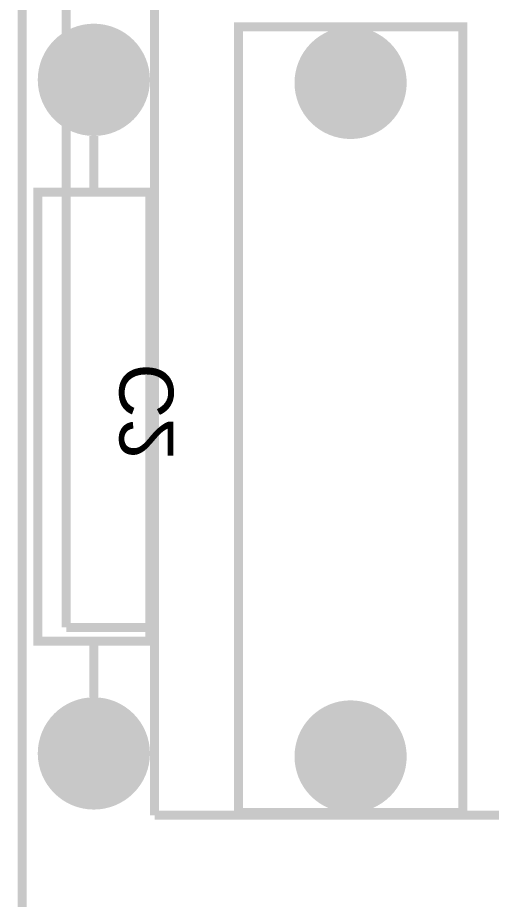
# Model space of a CAD drawing. Header units: inches. Extents: x 15 to 148, y 10 to 111.
# Drawn here: x 134.744 to 135.694, y 98.204 to 99.971 of the extents above; entities that cross this region are included whole.
import ezdxf

# ---------------------------------------------------------------- set-up
doc = ezdxf.new("R2010")
doc.units = ezdxf.units.IN
doc.header["$MEASUREMENT"] = 0
doc.layers.add('BLK_12AWG', color=7, linetype='Continuous')

# ---------------------------------------------------------------- blocks, each defined once
blk = doc.blocks.new('EPAD')
at = {"const_width": 0.5}
blk.add_lwpolyline([(-0.25, 0, 1), (0.25, 0, 1)], format="xyb", close=True, dxfattribs=at)
blk = doc.blocks.new('CEGHSD')
at = {"const_width": 0.008}
for points in [[(133.1481256324227, 99.55332400346143), (133.1481256324227, 102.3092290034614)], [(133.1481256324227, 99.55332400346143), (133.1481256324227, 102.3092290034614)], [(133.1481256324227, 99.55332400346143), (133.1481256324227, 102.3092290034614)], [(133.2662356324227, 101.9844260034614), (133.2662356324227, 99.87812700346143)], [(133.2662356324227, 101.9844260034614), (133.2662356324227, 99.87812700346143)], [(133.2662356324227, 101.9844260034614), (133.2662356324227, 99.87812700346143)], [(133.1874956324227, 100.0454500034614), (133.1874956324227, 101.8171030034614)], [(133.1874956324227, 100.0454500034614), (133.1874956324227, 101.8171030034614)], [(133.1874956324227, 100.0454500034614), (133.1874956324227, 101.8171030034614)], [(133.3409286324227, 99.88043400346143), (133.5409286324227, 99.88043400346143), (133.5409286324227, 100.5804340034614), (133.3409286324227, 100.5804340034614), (133.3409286324227, 99.88043400346143)], [(133.3409286324227, 99.88043400346143), (133.5409286324227, 99.88043400346143), (133.5409286324227, 100.5804340034614), (133.3409286324227, 100.5804340034614), (133.3409286324227, 99.88043400346143)], [(133.3409286324227, 99.88043400346143), (133.5409286324227, 99.88043400346143), (133.5409286324227, 100.5804340034614), (133.3409286324227, 100.5804340034614), (133.3409286324227, 99.88043400346143)], [(133.2120786324227, 100.4331580034614), (133.2120786324227, 100.4831580034614)], [(133.2120786324227, 100.4331580034614), (133.2120786324227, 100.4831580034614)], [(133.2120786324227, 100.4331580034614), (133.2120786324227, 100.4831580034614)], [(133.1620786324227, 100.0331580034614), (133.2620786324227, 100.0331580034614), (133.2620786324227, 100.4331580034614), (133.1620786324227, 100.4331580034614), (133.1620786324227, 100.0331580034614)], [(133.1620786324227, 100.0331580034614), (133.2620786324227, 100.0331580034614), (133.2620786324227, 100.4331580034614), (133.1620786324227, 100.4331580034614), (133.1620786324227, 100.0331580034614)], [(133.1620786324227, 100.0331580034614), (133.2620786324227, 100.0331580034614), (133.2620786324227, 100.4331580034614), (133.1620786324227, 100.4331580034614), (133.1620786324227, 100.0331580034614)], [(133.2662356324227, 100.0454500034614), (133.1874956324227, 100.0454500034614)], [(133.2662356324227, 100.0454500034614), (133.1874956324227, 100.0454500034614)], [(133.2662356324227, 100.0454500034614), (133.1874956324227, 100.0454500034614)], [(133.2120786324227, 99.98315800346143), (133.2120786324227, 100.0331580034614)], [(133.2120786324227, 99.98315800346143), (133.2120786324227, 100.0331580034614)], [(133.2120786324227, 99.98315800346143), (133.2120786324227, 100.0331580034614)], [(136.6914326324227, 99.87812700346143), (133.2662356324227, 99.87812700346143)], [(136.6914326324227, 99.87812700346143), (133.2662356324227, 99.87812700346143)], [(136.6914326324227, 99.87812700346143), (133.2662356324227, 99.87812700346143)]]:
    blk.add_lwpolyline(points, dxfattribs=at)
at = {"xscale": 0.1, "yscale": 0.1}
for p in [(133.2120786324227, 100.5331580034614), (133.4409286324227, 100.5304340034614), (133.2120786324227, 99.93315800346143), (133.4409286324227, 99.93043400346143)]:
    blk.add_blockref('EPAD', p, dxfattribs=at)
at = {"text_generation_flag": 2, "width": 1.041667}
blk.add_text('C2', height=0.048, rotation=90, dxfattribs=at).set_placement((133.2829286324227, 100.2804340034614))
blk.add_text('C2', height=0.048, rotation=90, dxfattribs=at).set_placement((133.2829286324227, 100.2804340034614))
blk.add_text('C2', height=0.048, rotation=90, dxfattribs=at).set_placement((133.2829286324227, 100.2804340034614))

msp = doc.modelspace()

# ---------------------------------------------------------------- block references
at = {"layer": 'BLK_12AWG', "xscale": 2.25, "yscale": 2.25, "zscale": 2.25}
msp.add_blockref('CEGHSD', (-164.8302734869564, -126.353197587316), dxfattribs=at)

doc.saveas('drawing.dxf')
